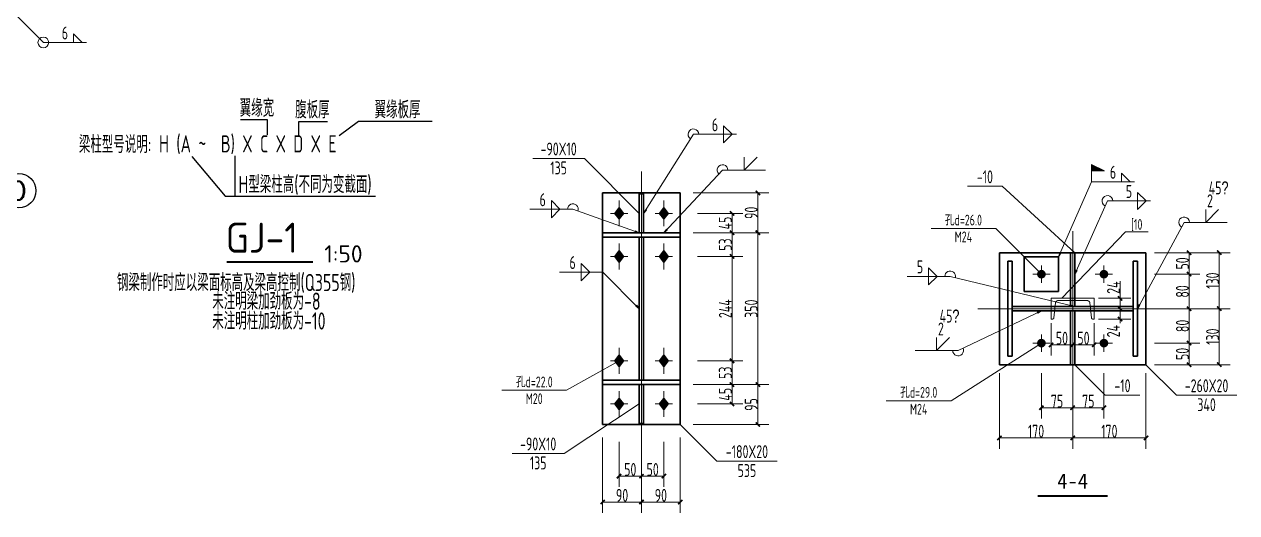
# Model space of a CAD drawing. Header units: millimetres. Extents: x 4533265 to 4958735, y 18976699 to 19555898.
# Drawn here: x 4616236 to 4644355, y 19030949 to 19042289 of the extents above; entities that cross this region are included whole.
import ezdxf
from ezdxf.enums import TextEntityAlignment as Align

# ---------------------------------------------------------------- set-up
doc = ezdxf.new("R2010")
doc.units = ezdxf.units.MM
doc.header["$LTSCALE"] = 1000
doc.header["$MEASUREMENT"] = 0
for name, pattern in [('线型2', [5, 3, -2]), ('线型4', [2.5, 1.5, -1]), ('线型6', [8.75, 5, -1.25, 1.25, -1.25])]:
    doc.linetypes.add(name, pattern=pattern)
for name, color, linetype, lineweight in [('10', 7, 'Continuous', 35), ('20', 2, 'Continuous', 35), ('字符串标注', 9, 'Continuous', 18), ('尺寸标注', 9, 'Continuous', 18), ('柱子', 3, 'Continuous', 35), ('焊缝标注', 9, 'Continuous', 18), ('螺栓孔标注', 9, 'Continuous', 18), ('钢板标注', 9, 'Continuous', 18)]:
    doc.layers.add(name, color=color, linetype=linetype, lineweight=lineweight)
for name, color, linetype in [('AXIS', 145, 'Continuous'), ('AXIS_TEXT', 7, 'Continuous'), ('THICK', 6, 'Continuous')]:
    doc.layers.add(name, color=color, linetype=linetype)
doc.styles.add('_TCH_AXIS', font='COMPLEX', dxfattribs={"bigfont": 'GBCBIG'})
doc.styles.add('COMPLEX', font='COMPLEX')
doc.styles.add('FromPkpm', font='Pkpmeng', dxfattribs={"width": 0.7, "bigfont": 'hztxt'})
doc.styles.add('PkpmHz', font='Pkpmeng', dxfattribs={"width": 0.7, "bigfont": 'hztxt'})
doc.styles.add('TSSD_REIN', font='tssdeng.shx', dxfattribs={"width": 0.7, "bigfont": 'tssdchn.shx'})
doc.styles.add('图框', font='')
doc.styles.get('图框').set_extended_font_data('SimSun')

# ---------------------------------------------------------------- blocks, each defined once
blk = doc.blocks.new('_ArchTick')
at = {"color": 0, "linetype": 'ByBlock', "const_width": 0.4}
blk.add_lwpolyline([(-0.5, -0.5), (0.5, 0.5)], dxfattribs=at)
blk = doc.blocks.new('_AXISO')
blk.add_circle((0, 0), 0.5)
at = {"layer": 'AXIS_TEXT', "style": 'COMPLEX', "width": 1.041667}
blk.add_attdef('A', text='', height=0.56, dxfattribs=at).set_placement((-0.25, -0.28), (0.25, -0.28), align=Align.FIT)

msp = doc.modelspace()

# ---------------------------------------------------------------- hatches: boundary and pattern name
at = {"layer": '10'}
for points in [[(4630030.3, 19038028.6), (4629930.3, 19037898.6), (4630030.3, 19037768.6), (4630130.3, 19037898.6)], [(4631070.3, 19038028.6), (4630970.3, 19037898.6), (4631070.3, 19037768.6), (4631170.3, 19037898.6)], [(4630030.3, 19037028.6), (4629930.3, 19036898.6), (4630030.3, 19036768.6), (4630130.3, 19036898.6)], [(4631070.3, 19037028.6), (4630970.3, 19036898.6), (4631070.3, 19036768.6), (4631170.3, 19036898.6)], [(4630030.3, 19034603.8), (4629930.3, 19034473.8), (4630030.3, 19034343.8), (4630130.3, 19034473.8)], [(4631070.3, 19034603.8), (4630970.3, 19034473.8), (4631070.3, 19034343.8), (4631170.3, 19034473.8)], [(4630030.3, 19033603.8), (4629930.3, 19033473.8), (4630030.3, 19033343.8), (4630130.3, 19033473.8)], [(4631070.3, 19033603.8), (4630970.3, 19033473.8), (4631070.3, 19033343.8), (4631170.3, 19033473.8)]]:
    msp.add_hatch(color=1, dxfattribs=at).paths.add_polyline_path(points)
at = {"layer": '焊缝标注'}
for points in [[(4640986, 19038883.1), (4641286, 19038883.1), (4640986, 19039033.1)], [(4630600.3, 19037898.6), (4630666.2, 19037975.2), (4630640.9, 19037991.2)], [(4630500.3, 19037448.6), (4630411, 19037496.1), (4630401, 19037467.8)], [(4631070.3, 19037448.6), (4631149.5, 19037511.4), (4631127.6, 19037531.9)], [(4640225.3, 19036886.2), (4640279, 19036971.9), (4640251.4, 19036983.8)], [(4640600.3, 19036486.2), (4640654.6, 19036571.5), (4640627.2, 19036583.7)], [(4630500.3, 19035686.2), (4630440.3, 19035767.6), (4630419, 19035746.4)], [(4640600.3, 19035736.2), (4640506.6, 19035774.3), (4640499.6, 19035745.1)], [(4642050.3, 19035686.2), (4642111.1, 19035767), (4642084.7, 19035781.3)], [(4639825.3, 19035636.2), (4639728.6, 19035606.7), (4639741.5, 19035579.6)]]:
    msp.add_hatch(color=256, dxfattribs=at).paths.add_polyline_path(points)

# ---------------------------------------------------------------- linework, layer by layer
at = {"layer": '10', "linetype": '线型6', "lineweight": 18, "ltscale": 100}
msp.add_line((4630550.3, 19032498.6), (4630550.3, 19038873.8), dxfattribs=at)
at = {"layer": '10', "color": 9, "lineweight": 18, "ltscale": 100}
for p, q in [((4630030.3, 19038198.6), (4630030.3, 19037598.6)), ((4631070.3, 19038198.6), (4631070.3, 19037598.6)), ((4630230.3, 19037898.6), (4629830.3, 19037898.6)), ((4631270.3, 19037898.6), (4630870.3, 19037898.6)), ((4630030.3, 19037198.6), (4630030.3, 19036598.6)), ((4631070.3, 19037198.6), (4631070.3, 19036598.6)), ((4630230.3, 19036898.6), (4629830.3, 19036898.6)), ((4631270.3, 19036898.6), (4630870.3, 19036898.6)), ((4630030.3, 19034773.8), (4630030.3, 19034173.8)), ((4631070.3, 19034773.8), (4631070.3, 19034173.8)), ((4630230.3, 19034473.8), (4629830.3, 19034473.8)), ((4631270.3, 19034473.8), (4630870.3, 19034473.8)), ((4630030.3, 19033773.8), (4630030.3, 19033173.8)), ((4631070.3, 19033773.8), (4631070.3, 19033173.8)), ((4630230.3, 19033473.8), (4629830.3, 19033473.8)), ((4631270.3, 19033473.8), (4630870.3, 19033473.8))]:
    msp.add_line(p, q, dxfattribs=at)
at = {"layer": '10', "color": 3, "lineweight": 35, "ltscale": 100}
for p, q in [((4631450.3, 19037448.6), (4629650.3, 19037448.6)), ((4629650.3, 19037448.6), (4629650.3, 19037348.6)), ((4631450.3, 19037348.6), (4631450.3, 19037448.6)), ((4629650.3, 19037348.6), (4631450.3, 19037348.6)), ((4630500.3, 19034023.8), (4630500.3, 19037348.6)), ((4630600.3, 19034023.8), (4630600.3, 19037348.6)), ((4639150.3, 19036786.2), (4639050.3, 19036786.2)), ((4639050.3, 19036786.2), (4639050.3, 19034586.2)), ((4639150.3, 19034586.2), (4639150.3, 19036786.2)), ((4642050.3, 19036786.2), (4641950.3, 19036786.2)), ((4641950.3, 19036786.2), (4641950.3, 19034586.2)), ((4642050.3, 19034586.2), (4642050.3, 19036786.2)), ((4639150.3, 19035736.2), (4641950.3, 19035736.2)), ((4639150.3, 19035636.2), (4641950.3, 19035636.2)), ((4639050.3, 19034586.2), (4639150.3, 19034586.2)), ((4641950.3, 19034586.2), (4642050.3, 19034586.2)), ((4631450.3, 19034023.8), (4629650.3, 19034023.8)), ((4629650.3, 19034023.8), (4629650.3, 19033923.8)), ((4629650.3, 19033923.8), (4631450.3, 19033923.8)), ((4631450.3, 19033923.8), (4631450.3, 19034023.8))]:
    msp.add_line(p, q, dxfattribs=at)
at = {"layer": '10', "linetype": '线型2', "lineweight": 18, "ltscale": 100}
for p, q in [((4640550.3, 19033886.2), (4640550.3, 19037486.2)), ((4638350.3, 19035686.2), (4642750.3, 19035686.2))]:
    msp.add_line(p, q, dxfattribs=at)
at = {"layer": '10', "lineweight": 18, "ltscale": 100}
for p, q in [((4639825.3, 19036286.2), (4639825.3, 19036686.2)), ((4641275.3, 19036286.2), (4641275.3, 19036686.2)), ((4639625.3, 19036486.2), (4640025.3, 19036486.2)), ((4641075.3, 19036486.2), (4641475.3, 19036486.2)), ((4639825.3, 19034686.2), (4639825.3, 19035086.2)), ((4641275.3, 19034686.2), (4641275.3, 19035086.2)), ((4639625.3, 19034886.2), (4640025.3, 19034886.2)), ((4641075.3, 19034886.2), (4641475.3, 19034886.2))]:
    msp.add_line(p, q, dxfattribs=at)
at = {"layer": '10', "color": 1, "linetype": '线型4', "lineweight": 18, "ltscale": 100}
for p, q in [((4640050.3, 19035926.2), (4640050.3, 19035446.2)), ((4640050.3, 19035926.2), (4641050.3, 19035926.2)), ((4640151.4, 19035820.4), (4640111.3, 19035472.5)), ((4640890.9, 19035873.2), (4640209.6, 19035873.2)), ((4640989.3, 19035472.5), (4640949.2, 19035820.4)), ((4641050.3, 19035926.2), (4641050.3, 19035446.2)), ((4640050.3, 19035446.2), (4640087.4, 19035446.2)), ((4641050.3, 19035446.2), (4641013.1, 19035446.2))]:
    msp.add_line(p, q, dxfattribs=at)
at = {"layer": '10', "color": 1, "linetype": 'Continuous'}
for points in [[(4630030.3, 19038028.6), (4629930.3, 19037898.6), (4630030.3, 19037768.6), (4630130.3, 19037898.6)], [(4631070.3, 19038028.6), (4630970.3, 19037898.6), (4631070.3, 19037768.6), (4631170.3, 19037898.6)], [(4630030.3, 19037028.6), (4629930.3, 19036898.6), (4630030.3, 19036768.6), (4630130.3, 19036898.6)], [(4631070.3, 19037028.6), (4630970.3, 19036898.6), (4631070.3, 19036768.6), (4631170.3, 19036898.6)], [(4630030.3, 19034603.8), (4629930.3, 19034473.8), (4630030.3, 19034343.8), (4630130.3, 19034473.8)], [(4631070.3, 19034603.8), (4630970.3, 19034473.8), (4631070.3, 19034343.8), (4631170.3, 19034473.8)], [(4630030.3, 19033603.8), (4629930.3, 19033473.8), (4630030.3, 19033343.8), (4630130.3, 19033473.8)], [(4631070.3, 19033603.8), (4630970.3, 19033473.8), (4631070.3, 19033343.8), (4631170.3, 19033473.8)]]:
    msp.add_lwpolyline(points, close=True, dxfattribs=at)
at = {"layer": '10', "color": 1, "ltscale": 100, "const_width": 100}
for points in [[(4639875.3, 19036486.2, 1), (4639775.3, 19036486.2, 1)], [(4641325.3, 19036486.2, 1), (4641225.3, 19036486.2, 1)], [(4639875.3, 19034886.2, 1), (4639775.3, 19034886.2, 1)], [(4641325.3, 19034886.2, 1), (4641225.3, 19034886.2, 1)]]:
    msp.add_lwpolyline(points, format="xyb", close=True, dxfattribs=at)
at = {"layer": '10', "lineweight": 35, "ltscale": 100, "const_width": 50}
msp.add_lwpolyline([(4639740.3, 19031336.2), (4641360.3, 19031336.2)], dxfattribs=at)
at = {"layer": '10', "color": 1, "linetype": '线型4', "lineweight": 18, "ltscale": 100}
for centre, radius, start, end in [((4640213.4, 19035810.5), 62.8, 93.4084, 170.88101), ((4640887.2, 19035810.5), 62.8, 9.11901, 86.5916), ((4640088.9, 19035468.8), 22.7, 266.23474, 9.47566), ((4641011.6, 19035468.8), 22.7, 170.52434, 273.76526)]:
    msp.add_arc(centre, radius, start, end, dxfattribs=at)
at = {"layer": '20', "lineweight": 35, "ltscale": 100}
for p, q in [((4631450.3, 19038373.8), (4629650.3, 19038373.8)), ((4629650.3, 19038373.8), (4629650.3, 19032998.6)), ((4630600.3, 19038348.6), (4630500.3, 19038348.6)), ((4630500.3, 19038348.6), (4630500.3, 19037448.6)), ((4630600.3, 19037448.6), (4630600.3, 19038348.6)), ((4631450.3, 19032998.6), (4631450.3, 19038373.8)), ((4630500.3, 19037448.6), (4630600.3, 19037448.6)), ((4642250.3, 19036986.2), (4638850.3, 19036986.2)), ((4638850.3, 19036986.2), (4638850.3, 19034386.2)), ((4640225.3, 19036886.2), (4639425.3, 19036886.2)), ((4639425.3, 19036886.2), (4639425.3, 19036086.2)), ((4640225.3, 19036086.2), (4640225.3, 19036886.2)), ((4640600.3, 19036986.2), (4640500.3, 19036986.2)), ((4640500.3, 19036986.2), (4640500.3, 19035736.2)), ((4640600.3, 19035736.2), (4640600.3, 19036986.2)), ((4642250.3, 19034386.2), (4642250.3, 19036986.2)), ((4639425.3, 19036086.2), (4640225.3, 19036086.2)), ((4640500.3, 19035736.2), (4640600.3, 19035736.2)), ((4640600.3, 19035636.2), (4640500.3, 19035636.2)), ((4640500.3, 19035636.2), (4640500.3, 19034386.2)), ((4640600.3, 19034386.2), (4640600.3, 19035636.2)), ((4638850.3, 19034386.2), (4642250.3, 19034386.2)), ((4640500.3, 19034386.2), (4640600.3, 19034386.2)), ((4630500.3, 19033923.8), (4630600.3, 19033923.8)), ((4630500.3, 19033023.8), (4630500.3, 19033923.8)), ((4630600.3, 19033923.8), (4630600.3, 19033023.8)), ((4629650.3, 19032998.6), (4631450.3, 19032998.6)), ((4630600.3, 19033023.8), (4630500.3, 19033023.8))]:
    msp.add_line(p, q, dxfattribs=at)
at = {"layer": 'THICK'}
for p, q in [((4621880.9, 19040068.1), (4621250.9, 19040068.1)), ((4621880.9, 19039718.1), (4621880.9, 19040068.1)), ((4622607.8, 19040033.1), (4623272.8, 19040033.1)), ((4622607.8, 19039683.1), (4622607.8, 19040033.1)), ((4623542.1, 19039707.3), (4623985.4, 19040042.3)), ((4623985.4, 19040042.3), (4625696.4, 19040042.3)), ((4620125.9, 19039218.1), (4620897.9, 19038300.1)), ((4621122.9, 19039230.1), (4621122.9, 19038300.1)), ((4620897.9, 19038300.1), (4624381.9, 19038300.1))]:
    msp.add_line(p, q, dxfattribs=at)
at = {"layer": '字符串标注', "lineweight": 18, "ltscale": 100}
for p, q in [((4640300.3, 19035926.2), (4641773.5, 19037466.5)), ((4641773.5, 19037466.5), (4642298.5, 19037466.5))]:
    msp.add_line(p, q, dxfattribs=at)
at = {"layer": '字符串标注', "ltscale": 100, "const_width": 10}
msp.add_lwpolyline([(4640305.3, 19035926.2, 1), (4640295.3, 19035926.2, 1)], format="xyb", close=True, dxfattribs=at)
at = {"layer": '尺寸标注', "linetype": 'Continuous', "lineweight": 18}
for p, q in [((4631750.3, 19038373.8), (4633500.3, 19038373.8)), ((4633250.3, 19037448.6), (4633250.3, 19038373.8)), ((4631850.3, 19037898.6), (4632900.3, 19037898.6)), ((4632650.3, 19037448.6), (4632650.3, 19037898.6)), ((4631750.3, 19037448.6), (4633500.3, 19037448.6)), ((4631750.3, 19037448.6), (4633500.3, 19037448.6)), ((4631850.3, 19037448.6), (4632900.3, 19037448.6)), ((4631850.3, 19037448.6), (4632900.3, 19037448.6)), ((4632650.3, 19036898.6), (4632650.3, 19037448.6)), ((4633250.3, 19033923.8), (4633250.3, 19037448.6)), ((4631850.3, 19036898.6), (4632900.3, 19036898.6)), ((4631850.3, 19036898.6), (4632900.3, 19036898.6)), ((4632650.3, 19034473.8), (4632650.3, 19036898.6)), ((4642450.3, 19036986.2), (4644200.3, 19036986.2)), ((4642450.3, 19036986.2), (4643500.3, 19036986.2)), ((4643250.3, 19036486.2), (4643250.3, 19036986.2)), ((4643950.3, 19035686.2), (4643950.3, 19036986.2)), ((4641650.3, 19035926.2), (4641650.3, 19036321.8)), ((4642450.3, 19036486.2), (4643500.3, 19036486.2)), ((4642450.3, 19036486.2), (4643500.3, 19036486.2)), ((4643250.3, 19035686.2), (4643250.3, 19036486.2)), ((4641150.3, 19035926.2), (4641900.3, 19035926.2)), ((4641650.3, 19035686.2), (4641650.3, 19035926.2)), ((4641650.3, 19035686.2), (4641650.3, 19035786.2)), ((4641150.3, 19035686.2), (4641900.3, 19035686.2)), ((4641150.3, 19035686.2), (4641900.3, 19035686.2)), ((4641650.3, 19035446.2), (4641650.3, 19035686.2)), ((4642450.3, 19035686.2), (4644200.3, 19035686.2)), ((4642450.3, 19035686.2), (4644200.3, 19035686.2)), ((4642450.3, 19035686.2), (4643500.3, 19035686.2)), ((4642450.3, 19035686.2), (4643500.3, 19035686.2)), ((4643250.3, 19034886.2), (4643250.3, 19035686.2)), ((4643950.3, 19034386.2), (4643950.3, 19035686.2)), ((4640050.3, 19035346.2), (4640050.3, 19034596.2)), ((4640550.3, 19035346.2), (4640550.3, 19034596.2)), ((4640550.3, 19035346.2), (4640550.3, 19034596.2)), ((4641050.3, 19035346.2), (4641050.3, 19034596.2)), ((4641150.3, 19035446.2), (4641900.3, 19035446.2)), ((4641650.3, 19035446.2), (4641650.3, 19035346.2)), ((4640550.3, 19034846.2), (4640050.3, 19034846.2)), ((4640550.3, 19034846.2), (4641050.3, 19034846.2)), ((4642450.3, 19034886.2), (4643500.3, 19034886.2)), ((4642450.3, 19034886.2), (4643500.3, 19034886.2)), ((4643250.3, 19034386.2), (4643250.3, 19034886.2)), ((4631850.3, 19034473.8), (4632900.3, 19034473.8)), ((4631850.3, 19034473.8), (4632900.3, 19034473.8)), ((4632650.3, 19033923.8), (4632650.3, 19034473.8)), ((4642450.3, 19034386.2), (4644200.3, 19034386.2)), ((4642450.3, 19034386.2), (4643500.3, 19034386.2)), ((4638850.3, 19034186.2), (4638850.3, 19032436.2)), ((4639825.3, 19034186.2), (4639825.3, 19033136.2)), ((4640550.3, 19034186.2), (4640550.3, 19032436.2)), ((4640550.3, 19034186.2), (4640550.3, 19032436.2)), ((4640550.3, 19034186.2), (4640550.3, 19033136.2)), ((4640550.3, 19034186.2), (4640550.3, 19033136.2)), ((4641275.3, 19034186.2), (4641275.3, 19033136.2)), ((4642250.3, 19034186.2), (4642250.3, 19032436.2)), ((4631750.3, 19033923.8), (4633500.3, 19033923.8)), ((4631750.3, 19033923.8), (4633500.3, 19033923.8)), ((4631850.3, 19033923.8), (4632900.3, 19033923.8)), ((4631850.3, 19033923.8), (4632900.3, 19033923.8)), ((4632650.3, 19033923.8), (4632650.3, 19033473.8)), ((4633250.3, 19032998.6), (4633250.3, 19033923.8)), ((4631850.3, 19033473.8), (4632900.3, 19033473.8)), ((4639825.3, 19033386.2), (4640550.3, 19033386.2)), ((4640550.3, 19033386.2), (4641275.3, 19033386.2)), ((4631750.3, 19032998.6), (4633500.3, 19032998.6)), ((4629650.3, 19032698.6), (4629650.3, 19030948.6)), ((4630550.3, 19032698.6), (4630550.3, 19030948.6)), ((4630550.3, 19032698.6), (4630550.3, 19030948.6)), ((4631450.3, 19032698.6), (4631450.3, 19030948.6)), ((4638850.3, 19032686.2), (4640550.3, 19032686.2)), ((4640550.3, 19032686.2), (4642250.3, 19032686.2)), ((4630030.3, 19032598.6), (4630030.3, 19031548.6)), ((4630550.3, 19032598.6), (4630550.3, 19031548.6)), ((4630550.3, 19032598.6), (4630550.3, 19031548.6)), ((4631070.3, 19032598.6), (4631070.3, 19031548.6)), ((4630030.3, 19031798.6), (4630550.3, 19031798.6)), ((4630550.3, 19031798.6), (4631070.3, 19031798.6)), ((4629650.3, 19031198.6), (4630550.3, 19031198.6)), ((4630550.3, 19031198.6), (4631450.3, 19031198.6))]:
    msp.add_line(p, q, dxfattribs=at)
at = {"layer": '柱子', "color": 7, "const_width": 45, "elevation": 200}
msp.add_lwpolyline([(4620929.3, 19036771.9), (4622929.3, 19036771.9)], dxfattribs=at)
at = {"layer": '焊缝标注', "lineweight": 18, "ltscale": 100}
for p, q in [((4615833.3, 19042716.8), (4616679.5, 19041865.9)), ((4617379.5, 19042065.9), (4617579.5, 19041865.9)), ((4617379.5, 19041865.9), (4617379.5, 19042065.9)), ((4616679.5, 19041865.9), (4617679.5, 19041865.9)), ((4630600.3, 19037898.6), (4631755.3, 19039733.5)), ((4631755.3, 19039733.5), (4632755.3, 19039733.5)), ((4632455.3, 19039933.5), (4632655.3, 19039733.5)), ((4632455.3, 19039733.5), (4632455.3, 19039933.5)), ((4632455.3, 19039533.5), (4632655.3, 19039733.5)), ((4632455.3, 19039733.5), (4632455.3, 19039533.5)), ((4632929.6, 19038902.7), (4632929.6, 19039202.7)), ((4632929.6, 19038902.7), (4633229.6, 19039202.7)), ((4631070.3, 19037448.6), (4632429.6, 19038902.7)), ((4632429.6, 19038902.7), (4633429.6, 19038902.7)), ((4640986, 19038633.1), (4640986, 19038883.1)), ((4641686, 19038833.1), (4641886, 19038633.1)), ((4641686, 19038633.1), (4641686, 19038833.1)), ((4640225.3, 19036886.2), (4640986, 19038633.1)), ((4640986, 19038633.1), (4641986, 19038633.1)), ((4642055.4, 19038385.9), (4642255.4, 19038185.9)), ((4642055.4, 19038185.9), (4642055.4, 19038385.9)), ((4628960.1, 19037993.8), (4627960.1, 19037993.8)), ((4628660.1, 19037993.8), (4628460.1, 19038193.8)), ((4628460.1, 19037993.8), (4628460.1, 19038193.8)), ((4628660.1, 19037993.8), (4628460.1, 19037793.8)), ((4628460.1, 19037993.8), (4628460.1, 19037793.8)), ((4630500.3, 19037448.6), (4628960.1, 19037993.8)), ((4640600.3, 19036486.2), (4641355.4, 19038185.9)), ((4641355.4, 19038185.9), (4642355.4, 19038185.9)), ((4642055.4, 19037985.9), (4642255.4, 19038185.9)), ((4642055.4, 19038185.9), (4642055.4, 19037985.9)), ((4643634.6, 19037690.1), (4643634.6, 19037990.1)), ((4643634.6, 19037690.1), (4643934.6, 19037990.1)), ((4642050.3, 19035686.2), (4643134.6, 19037690.1)), ((4643134.6, 19037690.1), (4644134.6, 19037690.1)), ((4629352.8, 19036535.7), (4629152.8, 19036735.7)), ((4629152.8, 19036535.7), (4629152.8, 19036735.7)), ((4637409.5, 19036435.9), (4637209.5, 19036635.9)), ((4637209.5, 19036435.9), (4637209.5, 19036635.9)), ((4629652.8, 19036535.7), (4628652.8, 19036535.7)), ((4629352.8, 19036535.7), (4629152.8, 19036335.7)), ((4629152.8, 19036535.7), (4629152.8, 19036335.7)), ((4630500.3, 19035686.2), (4629652.8, 19036535.7)), ((4637709.5, 19036435.9), (4636709.5, 19036435.9)), ((4637409.5, 19036435.9), (4637209.5, 19036235.9)), ((4637209.5, 19036435.9), (4637209.5, 19036235.9)), ((4640600.3, 19035736.2), (4637709.5, 19036435.9)), ((4639825.3, 19035636.2), (4637894.2, 19034715)), ((4637394.2, 19034715), (4637394.2, 19035015)), ((4637394.2, 19034715), (4637694.2, 19035015)), ((4637894.2, 19034715), (4636894.2, 19034715))]:
    msp.add_line(p, q, dxfattribs=at)
at = {"layer": '焊缝标注', "linetype": 'Continuous'}
for points in [[(4640986, 19038883.1), (4641286, 19038883.1), (4640986, 19039033.1)], [(4630600.3, 19037898.6), (4630666.2, 19037975.2), (4630640.9, 19037991.2)], [(4630500.3, 19037448.6), (4630411, 19037496.1), (4630401, 19037467.8)], [(4631070.3, 19037448.6), (4631149.5, 19037511.4), (4631127.6, 19037531.9)], [(4640225.3, 19036886.2), (4640279, 19036971.9), (4640251.4, 19036983.8)], [(4640600.3, 19036486.2), (4640654.6, 19036571.5), (4640627.2, 19036583.7)], [(4630500.3, 19035686.2), (4630440.3, 19035767.6), (4630419, 19035746.4)], [(4640600.3, 19035736.2), (4640506.6, 19035774.3), (4640499.6, 19035745.1)], [(4642050.3, 19035686.2), (4642111.1, 19035767), (4642084.7, 19035781.3)], [(4639825.3, 19035636.2), (4639728.6, 19035606.7), (4639741.5, 19035579.6)]]:
    msp.add_lwpolyline(points, close=True, dxfattribs=at)
at = {"layer": '焊缝标注', "lineweight": 18, "ltscale": 100}
msp.add_circle((4616679.5, 19041865.9), 125, dxfattribs=at)
for centre, start, end in [((4631755.3, 19039733.5), 0, 237.81079), ((4632429.6, 19038902.7), 0, 226.92966), ((4641355.4, 19038185.9), 0, 246.04587), ((4628960.1, 19037993.8), 340.50528, 180), ((4643134.6, 19037690.1), 0, 241.58118), ((4637709.5, 19036435.9), 346.39362, 180), ((4637894.2, 19034715), 180, 25.5029)]:
    msp.add_arc(centre, 125, start, end, dxfattribs=at)
at = {"layer": '螺栓孔标注', "lineweight": 18, "ltscale": 100}
for p, q in [((4638765.9, 19037548.1), (4637265.9, 19037548.1)), ((4639825.3, 19036486.2), (4638765.9, 19037548.1)), ((4639825.3, 19034886.2), (4637728.9, 19033548.3)), ((4630030.3, 19034473.8), (4628813.5, 19033791.3)), ((4628813.5, 19033791.3), (4627313.5, 19033791.3)), ((4637728.9, 19033548.3), (4636228.9, 19033548.3))]:
    msp.add_line(p, q, dxfattribs=at)
at = {"layer": '螺栓孔标注', "ltscale": 100, "const_width": 10}
for points in [[(4639830.3, 19036486.2, 1), (4639820.3, 19036486.2, 1)], [(4639830.3, 19034886.2, 1), (4639820.3, 19034886.2, 1)], [(4630035.3, 19034473.8, 1), (4630025.3, 19034473.8, 1)]]:
    msp.add_lwpolyline(points, format="xyb", close=True, dxfattribs=at)
at = {"layer": '钢板标注', "lineweight": 18, "ltscale": 100}
for p, q in [((4629229, 19039172.9), (4628029, 19039172.9)), ((4630500.3, 19037898.6), (4629229, 19039172.9)), ((4638915.1, 19038526.2), (4638115.1, 19038526.2)), ((4640600.3, 19036986.2), (4638915.1, 19038526.2)), ((4640600.3, 19034386.2), (4641305.4, 19033677.1)), ((4642250.3, 19034386.2), (4642955.4, 19033677.1)), ((4641305.4, 19033677.1), (4642105.4, 19033677.1)), ((4642955.4, 19033677.1), (4644355.4, 19033677.1)), ((4630500.3, 19033473.8), (4628754.9, 19032325.3)), ((4631450.3, 19032998.6), (4632296.4, 19032147.7)), ((4628754.9, 19032325.3), (4627554.9, 19032325.3)), ((4632296.4, 19032147.7), (4633696.4, 19032147.7))]:
    msp.add_line(p, q, dxfattribs=at)
at = {"layer": '钢板标注', "ltscale": 100, "const_width": 10}
for points in [[(4630505.3, 19037898.6, 1), (4630495.3, 19037898.6, 1)], [(4640605.3, 19036986.2, 1), (4640595.3, 19036986.2, 1)], [(4640605.3, 19034386.2, 1), (4640595.3, 19034386.2, 1)], [(4642255.3, 19034386.2, 1), (4642245.3, 19034386.2, 1)], [(4630505.3, 19033473.8, 1), (4630495.3, 19033473.8, 1)], [(4631455.3, 19032998.6, 1), (4631445.3, 19032998.6, 1)]]:
    msp.add_lwpolyline(points, format="xyb", close=True, dxfattribs=at)

# ---------------------------------------------------------------- block references
at = {"layer": 'AXIS'}
ref = msp.add_blockref('_AXISO', (4616108.3, 19038424.5), dxfattribs=dict(at, xscale=800, yscale=800, zscale=800))
ref.add_attrib('A', 'D', dxfattribs={"layer": 'AXIS_TEXT', "height": 435.3, "style": '_TCH_AXIS'}).set_placement((4615932.1, 19038206.8), (4616284.5, 19038206.8), align=Align.FIT)
at = {"layer": '尺寸标注', "linetype": 'Continuous', "lineweight": 18, "xscale": 100, "yscale": 100, "zscale": 100}
for p, rotation in [((4633250.3, 19038373.8), 90), ((4632650.3, 19037898.6), 90), ((4632650.3, 19037448.6), 90), ((4632650.3, 19037448.6), 270), ((4633250.3, 19037448.6), 270), ((4633250.3, 19037448.6), 90), ((4632650.3, 19036898.6), 90), ((4632650.3, 19036898.6), 270), ((4643250.3, 19036986.2), 90), ((4643950.3, 19036986.2), 90), ((4643250.3, 19036486.2), 270), ((4643250.3, 19036486.2), 90), ((4641650.3, 19035926.2), 90), ((4641650.3, 19035686.2), 270), ((4641650.3, 19035686.2), 270), ((4643250.3, 19035686.2), 270), ((4643250.3, 19035686.2), 90), ((4643950.3, 19035686.2), 270), ((4643950.3, 19035686.2), 90), ((4641650.3, 19035446.2), 90), ((4640050.3, 19034846.2), 180), ((4640550.3, 19034846.2), 180), ((4643250.3, 19034886.2), 270), ((4643250.3, 19034886.2), 90), ((4632650.3, 19034473.8), 270), ((4632650.3, 19034473.8), 90), ((4643250.3, 19034386.2), 270), ((4643950.3, 19034386.2), 270), ((4632650.3, 19033923.8), 270), ((4632650.3, 19033923.8), 90), ((4633250.3, 19033923.8), 270), ((4633250.3, 19033923.8), 90), ((4632650.3, 19033473.8), 270), ((4639825.3, 19033386.2), 180), ((4640550.3, 19033386.2), 180), ((4633250.3, 19032998.6), 270), ((4638850.3, 19032686.2), 180), ((4640550.3, 19032686.2), 180), ((4630030.3, 19031798.6), 180), ((4630550.3, 19031798.6), 180), ((4629650.3, 19031198.6), 180), ((4630550.3, 19031198.6), 180)]:
    msp.add_blockref('_ArchTick', p, dxfattribs=dict(at, rotation=rotation))
for p in [(4640550.3, 19034846.2), (4641050.3, 19034846.2), (4640550.3, 19033386.2), (4641275.3, 19033386.2), (4640550.3, 19032686.2), (4642250.3, 19032686.2), (4630550.3, 19031798.6), (4631070.3, 19031798.6), (4630550.3, 19031198.6), (4631450.3, 19031198.6)]:
    msp.add_blockref('_ArchTick', p, dxfattribs=at)

# ---------------------------------------------------------------- texts
at = {"layer": '10', "lineweight": 25, "style": '图框'}
msp.add_text('4-4', height=350, dxfattribs=at).set_placement((4640550.3, 19031686.2), align=Align.MIDDLE_CENTER)
at = {"layer": 'THICK', "style": 'TSSD_REIN', "width": 0.7}
for s, p in [('翼缘宽', (4621232.9, 19040142.1)), ('腹板厚', (4622519.3, 19040103.1)), ('翼缘板厚', (4624362, 19040105)), ('梁柱型号说明:', (4617504.6, 19039297.6)), ('H (A ~  B) X C X D X E', (4619361.9, 19039312.1)), ('H型梁柱高(不同为变截面)', (4621202.9, 19038370.1)), ('钢梁制作时应以梁面标高及梁高控制(Q355钢)', (4618386.1, 19036093.5, -600)), ('未注明梁加劲板为-8', (4620597.5, 19035660.5)), ('未注明柱加劲板为-10', (4620597.5, 19035200.3))]:
    msp.add_text(s, height=400, dxfattribs=at).set_placement(p)
at = {"layer": '字符串标注', "lineweight": 25, "style": 'FromPkpm', "width": 0.7}
msp.add_text('[10', height=250, dxfattribs=at).set_placement((4642036, 19037516.5), align=Align.CENTER)
at = {"layer": '尺寸标注', "linetype": 'Continuous', "lineweight": 18, "char_height": 300, "attachment_point": 5, "rotation": 90, "style": 'PkpmHz'}
for s, insert in [('\\A1;90', (4633095.3, 19037911.2)), ('\\A1;45', (4632495.3, 19037673.6)), ('\\A1;53', (4632495.3, 19037173.6)), ('\\A1;50', (4643095.3, 19036736.2)), ('\\A1;24', (4641495.3, 19036174)), ('\\A1;130', (4643795.3, 19036336.2)), ('\\A1;80', (4643095.3, 19036086.2)), ('\\A1;244', (4632495.3, 19035686.2)), ('\\A1;350', (4633095.3, 19035686.2)), ('\\A1;24', (4641495.3, 19035164.6)), ('\\A1;80', (4643095.3, 19035286.2)), ('\\A1;130', (4643795.3, 19035036.2)), ('\\A1;50', (4643095.3, 19034636.2)), ('\\A1;53', (4632495.3, 19034198.8)), ('\\A1;45', (4632495.3, 19033698.8)), ('\\A1;95', (4633095.3, 19033461.2))]:
    msp.add_mtext(s, dxfattribs=dict(at, insert=insert))
at = {"layer": '尺寸标注', "linetype": 'Continuous', "lineweight": 18, "char_height": 300, "attachment_point": 5, "style": 'PkpmHz'}
for s, insert in [('\\A1;50', (4640300.3, 19035001.2)), ('\\A1;50', (4640800.3, 19035001.2)), ('\\A1;75', (4640187.8, 19033541.2)), ('\\A1;75', (4640912.8, 19033541.2)), ('\\A1;170', (4639700.3, 19032841.2)), ('\\A1;170', (4641400.3, 19032841.2)), ('\\A1;50', (4630290.3, 19031953.6)), ('\\A1;50', (4630810.3, 19031953.6)), ('\\A1;90', (4630100.3, 19031353.6)), ('\\A1;90', (4631000.3, 19031353.6))]:
    msp.add_mtext(s, dxfattribs=dict(at, insert=insert))
at = {"layer": '柱子', "color": 7, "style": 'TSSD_REIN'}
for s, height, width, p in [('GJ-1', 700, 0.954365, (4620906.3, 19036983, 200)), ('1:50 ', 400, 1.040265, (4623194, 19036758, 200))]:
    msp.add_text(s, height=height, dxfattribs=dict(at, width=width)).set_placement(p)
at = {"layer": '焊缝标注', "lineweight": 25, "style": 'FromPkpm', "width": 0.7}
for s, p in [('6', (4617179.5, 19041935.9)), ('6', (4632255.3, 19039803.5)), ('6', (4641486, 19038703.1)), ('5', (4641855.4, 19038255.9)), ('45\x8a', (4643934.6, 19038340.1)), ('6', (4628260.1, 19038063.8)), ('2', (4643734.6, 19038040.1)), ('6', (4628952.8, 19036605.7)), ('5', (4637009.5, 19036505.9)), ('45\x8a', (4637694.2, 19035365)), ('2', (4637494.2, 19035065))]:
    msp.add_text(s, height=300, dxfattribs=at).set_placement(p, align=Align.CENTER)
at = {"layer": '螺栓孔标注', "lineweight": 25, "style": 'FromPkpm', "width": 0.7}
for s, p in [('孔d=26.0', (4638015.9, 19037618.1)), ('孔d=22.0', (4628063.5, 19033861.3)), ('孔d=29.0', (4636978.9, 19033618.3))]:
    msp.add_text(s, height=250, dxfattribs=at).set_placement(p, align=Align.CENTER)
for s, p in [('M24', (4638015.9, 19037478.1)), ('M20', (4628063.5, 19033721.3)), ('M24', (4636978.9, 19033478.3))]:
    msp.add_text(s, height=250, dxfattribs=at).set_placement(p, align=Align.TOP_CENTER)
at = {"layer": '钢板标注', "lineweight": 25, "style": 'PkpmHz', "width": 0.7}
for s, p in [('-90X10', (4628629, 19039242.9)), ('-10', (4638515.1, 19038596.2)), ('-10', (4641705.4, 19033747.1)), ('-260X20', (4643655.4, 19033747.1)), ('-90X10', (4628154.9, 19032395.3)), ('-180X20', (4632996.4, 19032217.7))]:
    msp.add_text(s, height=300, dxfattribs=at).set_placement(p, align=Align.CENTER)
for s, p in [('135', (4628629, 19039102.9)), ('340', (4643655.4, 19033607.1)), ('135', (4628154.9, 19032255.3)), ('535', (4632996.4, 19032077.7))]:
    msp.add_text(s, height=300, dxfattribs=at).set_placement(p, align=Align.TOP_CENTER)

doc.saveas('drawing.dxf')
